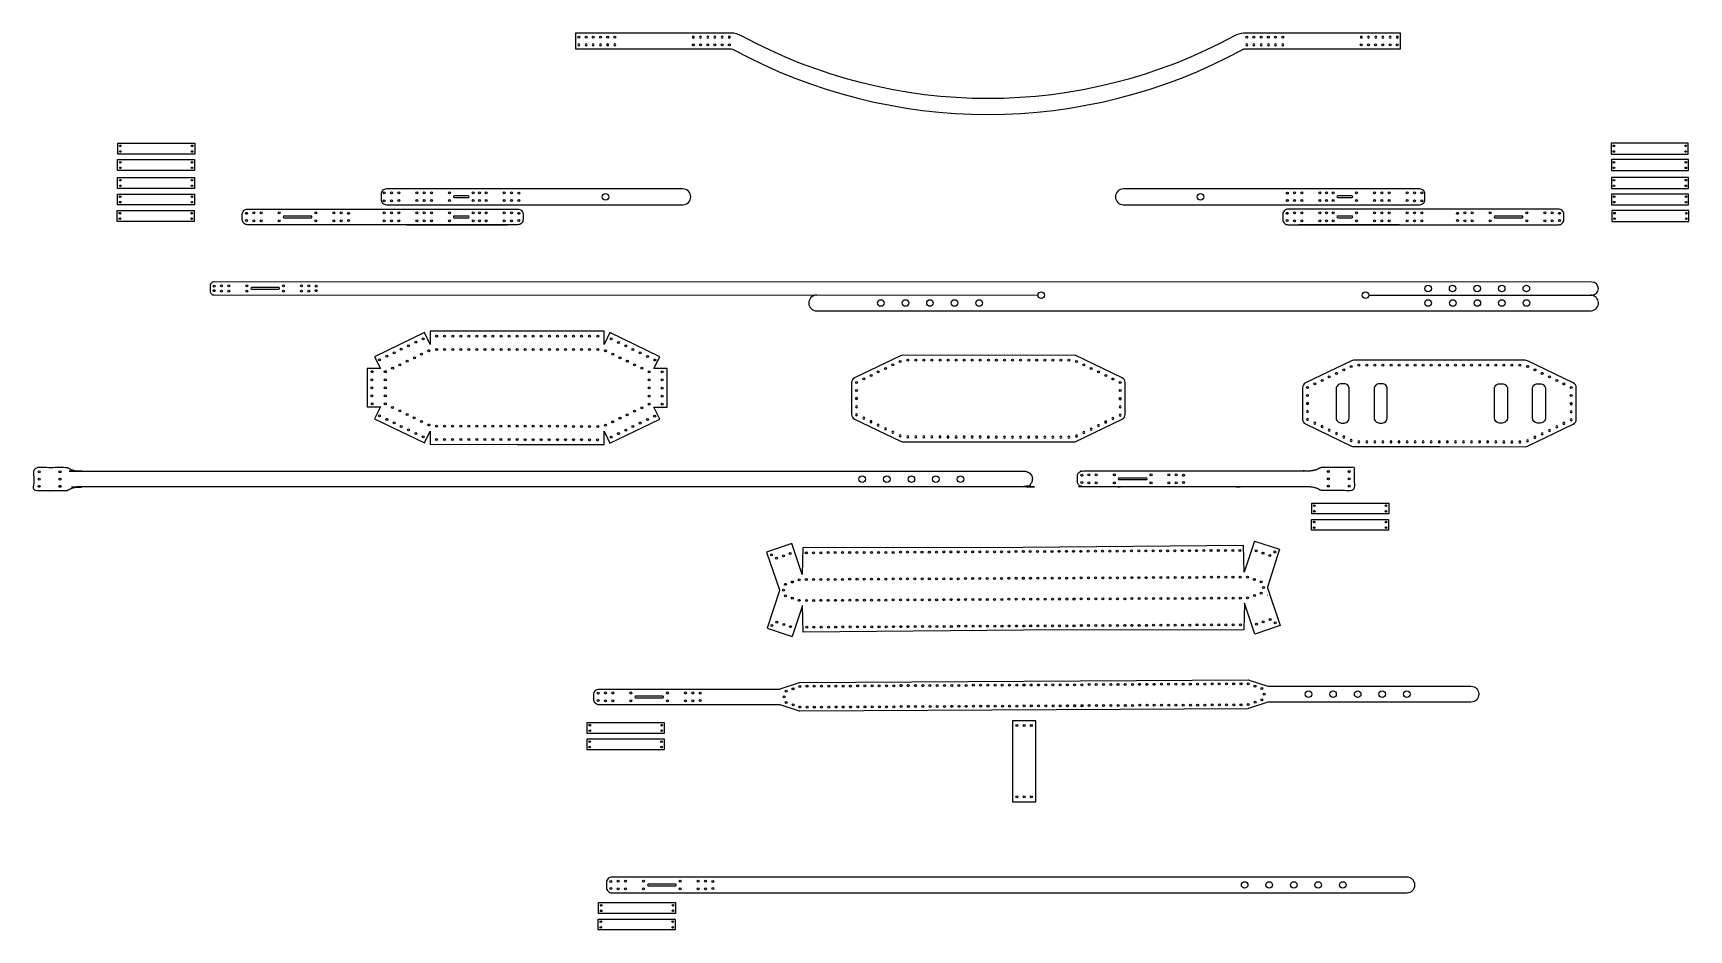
# Model space of a CAD drawing. Header units: millimetres. Extents: x 322 to 1586, y 862 to 1546.
import ezdxf

# ---------------------------------------------------------------- set-up
doc = ezdxf.new("R2010")
doc.units = ezdxf.units.MM

# ---------------------------------------------------------------- blocks, each defined once
blk = doc.blocks.new('*U4')
blk.add_circle((0, 0), 2.5)
blk = doc.blocks.new('*U5')
at = {"color": 0, "linetype": 'ByBlock', "lineweight": -2, "transparency": 16777216, "rotation": 180}
for p in [(1435.2, 897.9), (1453.9, 897.9), (1472.7, 897.9), (1491.4, 897.9), (1510.2, 897.9)]:
    blk.add_blockref('*U4', p, dxfattribs=at)
blk = doc.blocks.new('*U8')
blk.add_circle((0, 0), 2.5)
blk = doc.blocks.new('*U9')
at = {"color": 0, "linetype": 'ByBlock', "lineweight": -2, "transparency": 16777216, "rotation": 180}
for p in [(1435.2, 897.9), (1453.9, 897.9), (1472.7, 897.9), (1491.4, 897.9), (1510.2, 897.9)]:
    blk.add_blockref('*U8', p, dxfattribs=at)
blk = doc.blocks.new('*U12')
blk.add_circle((0, 0), 0.75)
blk = doc.blocks.new('*U13')
at = {"color": 0, "linetype": 'ByBlock', "lineweight": -2, "transparency": 16777216}
for p, rotation in [((1117.3, 1048.7), 0.3177107243943628), ((1122.9, 1048.7), 0.3177107243943628), ((1128.4, 1048.8), 0.3177107243943628), ((1133.9, 1048.8), 0.3177107243943628), ((1139.4, 1048.8), 0.3177107243943628), ((1145, 1048.8), 0.3177107243943628), ((1150.5, 1048.9), 0.3177107243943628), ((1156, 1048.9), 0.3177107243943628), ((1161.5, 1048.9), 0.3177107243943628), ((1167, 1049), 0.3177107243943628), ((1172.6, 1049), 0.3177107243943628), ((1178.1, 1049), 0.3177107243943628), ((1183.6, 1049.1), 0.3177107243943628), ((1189.1, 1049.1), 0.3177107243943628), ((1194.7, 1049.1), 0.3177107243943628), ((1200.2, 1049.1), 0.3177107243943628), ((1205.7, 1049.2), 0.3177107243943628), ((1211.2, 1049.2), 0.3177107243943628), ((1216.7, 1049.2), 0.3177107243943628), ((1222.3, 1049.3), 0.3177107243943628), ((1227.8, 1049.3), 0.3177107243943628), ((1233.3, 1049.3), 0.3177107243943628), ((1238.8, 1049.4), 0.3177107243943628), ((1244.4, 1049.4), 0.3177107243943628), ((1249.9, 1049.3), 341.8873981018585), ((895.5, 1039.5), 90.31771072439383), ((897.1, 1043.8), 18.74802334693357), ((902.3, 1045.6), 18.74802334693357), ((907.5, 1047.4), 18.74802334693357), ((913, 1047.6), 0.3177107243943628), ((918.5, 1047.6), 0.3177107243943628), ((924.1, 1047.6), 0.3177107243943628), ((929.6, 1047.6), 0.3177107243943628), ((935.1, 1047.7), 0.3177107243943628), ((940.6, 1047.7), 0.3177107243943628), ((946.1, 1047.7), 0.3177107243943628), ((951.7, 1047.8), 0.3177107243943628), ((957.2, 1047.8), 0.3177107243943628), ((962.7, 1047.8), 0.3177107243943628), ((968.2, 1047.9), 0.3177107243943628), ((973.8, 1047.9), 0.3177107243943628), ((979.3, 1047.9), 0.3177107243943628), ((984.8, 1048), 0.3177107243943628), ((990.3, 1048), 0.3177107243943628), ((995.8, 1048), 0.3177107243943628), ((1001.4, 1048), 0.3177107243943628), ((1006.9, 1048.1), 0.3177107243943628), ((1012.4, 1048.1), 0.3177107243943628), ((1017.9, 1048.1), 0.3177107243943628), ((1023.5, 1048.2), 0.3177107243943628), ((1029, 1048.2), 0.3177107243943628), ((1034.5, 1048.2), 0.3177107243943628), ((1040, 1048.3), 0.3177107243943628), ((1045.5, 1048.3), 0.3177107243943628), ((1051.1, 1048.3), 0.3177107243943628), ((1056.6, 1048.4), 0.3177107243943628), ((1062.1, 1048.4), 0.3177107243943628), ((1067.6, 1048.4), 0.3177107243943628), ((1073.2, 1048.4), 0.3177107243943628), ((1078.7, 1048.5), 0.3177107243943628), ((1084.2, 1048.5), 0.3177107243943628), ((1089.7, 1048.5), 0.3177107243943628), ((1095.3, 1048.6), 0.3177107243943628), ((1100.8, 1048.6), 0.3177107243943628), ((1106.3, 1048.6), 0.3177107243943628), ((1111.8, 1048.7), 0.3177107243943628), ((1255.1, 1047.6), 341.8873981018585), ((1260.4, 1045.9), 341.8873981018585), ((1262, 1041.5), 270.3177107244004)]:
    blk.add_blockref('*U12', p, dxfattribs=dict(at, rotation=rotation))
blk = doc.blocks.new('*U40')
blk.add_circle((0, 0), 2.5)
blk = doc.blocks.new('*U41')
at = {"color": 0, "linetype": 'ByBlock', "lineweight": -2, "transparency": 16777216, "rotation": 180}
for p in [(1435.2, 897.9), (1453.9, 897.9), (1472.7, 897.9), (1491.4, 897.9), (1510.2, 897.9)]:
    blk.add_blockref('*U40', p, dxfattribs=at)
blk = doc.blocks.new('*U46')
blk.add_circle((0, 0), 2.5)
blk = doc.blocks.new('*U47')
at = {"color": 0, "linetype": 'ByBlock', "lineweight": -2, "transparency": 16777216, "rotation": 180}
for p in [(1435.2, 897.9), (1453.9, 897.9), (1472.7, 897.9), (1491.4, 897.9), (1510.2, 897.9)]:
    blk.add_blockref('*U46', p, dxfattribs=at)
blk = doc.blocks.new('*U54')
blk.add_circle((0, 0), 2.5)
blk = doc.blocks.new('*U55')
at = {"color": 0, "linetype": 'ByBlock', "lineweight": -2, "transparency": 16777216, "rotation": 180}
for p in [(1435.2, 897.9), (1453.9, 897.9), (1472.7, 897.9), (1491.4, 897.9), (1510.2, 897.9)]:
    blk.add_blockref('*U54', p, dxfattribs=at)
blk = doc.blocks.new('*U60')
blk.add_circle((0, 0), 2.5)
blk = doc.blocks.new('*U62')
at = {"color": 0, "linetype": 'ByBlock', "lineweight": -2, "transparency": 16777216, "rotation": 180}
for p in [(1435.2, 897.9), (1453.9, 897.9), (1472.7, 897.9), (1491.4, 897.9), (1510.2, 897.9)]:
    blk.add_blockref('*U60', p, dxfattribs=at)
blk = doc.blocks.new('*U87')
blk.add_circle((0, 0), 0.75)
blk = doc.blocks.new('*U88')
at = {"color": 0, "linetype": 'ByBlock', "lineweight": -2, "transparency": 16777216}
for p in [(738.8, 1542.9), (744.3, 1542.9), (749.8, 1542.9), (755.3, 1542.9), (760.8, 1542.9), (766.3, 1542.9)]:
    blk.add_blockref('*U87', p, dxfattribs=at)
blk = doc.blocks.new('*U89')
blk.add_circle((0, 0), 0.75)
blk = doc.blocks.new('*U91')
at = {"color": 0, "linetype": 'ByBlock', "lineweight": -2, "transparency": 16777216}
for p in [(738.8, 1542.9), (744.3, 1542.9), (749.8, 1542.9), (755.3, 1542.9), (760.8, 1542.9), (766.3, 1542.9)]:
    blk.add_blockref('*U89', p, dxfattribs=at)
blk = doc.blocks.new('*U95')
blk.add_circle((0, 0), 0.75)
blk = doc.blocks.new('*U96')
at = {"color": 0, "linetype": 'ByBlock', "lineweight": -2, "transparency": 16777216}
for p in [(738.8, 1542.9), (744.3, 1542.9), (749.8, 1542.9), (755.3, 1542.9), (760.8, 1542.9), (766.3, 1542.9)]:
    blk.add_blockref('*U95', p, dxfattribs=at)
blk = doc.blocks.new('*U92')
blk.add_circle((0, 0), 0.75)
blk = doc.blocks.new('*U94')
at = {"color": 0, "linetype": 'ByBlock', "lineweight": -2, "transparency": 16777216}
for p in [(738.8, 1542.9), (744.3, 1542.9), (749.8, 1542.9), (755.3, 1542.9), (760.8, 1542.9), (766.3, 1542.9)]:
    blk.add_blockref('*U92', p, dxfattribs=at)
blk = doc.blocks.new('*U108')
blk.add_circle((0, 0), 0.75)
blk = doc.blocks.new('*U109')
at = {"color": 0, "linetype": 'ByBlock', "lineweight": -2, "transparency": 16777216}
for p in [(738.8, 1542.9), (744.3, 1542.9), (749.8, 1542.9), (755.3, 1542.9), (760.8, 1542.9), (766.3, 1542.9)]:
    blk.add_blockref('*U108', p, dxfattribs=at)
blk = doc.blocks.new('*U101')
blk.add_circle((0, 0), 0.75)
blk = doc.blocks.new('*U103')
at = {"color": 0, "linetype": 'ByBlock', "lineweight": -2, "transparency": 16777216}
for p in [(738.8, 1542.9), (744.3, 1542.9), (749.8, 1542.9), (755.3, 1542.9), (760.8, 1542.9), (766.3, 1542.9)]:
    blk.add_blockref('*U101', p, dxfattribs=at)
blk = doc.blocks.new('*U106')
blk.add_circle((0, 0), 0.75)
blk = doc.blocks.new('*U107')
at = {"color": 0, "linetype": 'ByBlock', "lineweight": -2, "transparency": 16777216}
for p in [(738.8, 1542.9), (744.3, 1542.9), (749.8, 1542.9), (755.3, 1542.9), (760.8, 1542.9), (766.3, 1542.9)]:
    blk.add_blockref('*U106', p, dxfattribs=at)
blk = doc.blocks.new('*U104')
blk.add_circle((0, 0), 0.75)
blk = doc.blocks.new('*U105')
at = {"color": 0, "linetype": 'ByBlock', "lineweight": -2, "transparency": 16777216}
for p in [(738.8, 1542.9), (744.3, 1542.9), (749.8, 1542.9), (755.3, 1542.9), (760.8, 1542.9), (766.3, 1542.9)]:
    blk.add_blockref('*U104', p, dxfattribs=at)
blk = doc.blocks.new('*U472')
blk.add_circle((0, 0), 0.75)
blk = doc.blocks.new('*U473')
at = {"color": 0, "linetype": 'ByBlock', "lineweight": -2, "transparency": 16777216}
for p, rotation in [((325.2, 1037.4), 25.75404881247289), ((330.7, 1040), 25.75404881247289), ((336.3, 1042.7), 25.75404881247289), ((342.2, 1043.6), 359.9855708133372), ((348.3, 1043.6), 359.9855708133372), ((354.5, 1043.6), 359.9855708133372), ((360.6, 1043.6), 359.9855708133372), ((366.8, 1043.6), 359.9855708133372), ((372.9, 1043.6), 359.9855708133372), ((379.1, 1043.6), 359.9855708133372), ((385.2, 1043.6), 359.9855708133372), ((391.4, 1043.6), 359.9855708133372), ((397.5, 1043.6), 359.9855708133372), ((403.7, 1043.6), 0.0144331043854875), ((409.8, 1043.6), 0.0144331043854875), ((416, 1043.6), 0.0144331043854875), ((422.1, 1043.6), 0.0144331043854875), ((428.3, 1043.6), 0.0144331043854875), ((434.5, 1043.6), 0.0144331043854875), ((440.6, 1043.6), 0.0144331043854875), ((446.8, 1043.6), 0.0144331043854875), ((452.9, 1043.6), 0.0144331043854875), ((459.1, 1043.6), 0.0144331043854875), ((465.2, 1043.6), 0.0144331043854875), ((471.1, 1042.7), 334.2459511875032), ((476.7, 1040), 334.2459511875032), ((482.2, 1037.4), 334.2459511875032), ((303, 1026.7), 25.75404881247289), ((308.6, 1029.4), 25.75404881247289), ((314.1, 1032), 25.75404881247289), ((319.6, 1034.7), 25.75404881247289), ((487.8, 1034.7), 334.2459511875032), ((493.3, 1032), 334.2459511875032), ((498.8, 1029.3), 334.2459511875032), ((504.4, 1026.7), 334.2459511875032), ((303, 1020.6), 89.98594890239649), ((303, 1014.4), 89.98594890239649), ((504.4, 1020.5), 270.0140510975791), ((504.4, 1014.4), 270.0140510975791)]:
    blk.add_blockref('*U472', p, dxfattribs=dict(at, rotation=rotation))
blk = doc.blocks.new('*U474')
blk.add_circle((0, 0), 0.75)
blk = doc.blocks.new('*U476')
at = {"color": 0, "linetype": 'ByBlock', "lineweight": -2, "transparency": 16777216}
for p, rotation in [((325.2, 1037.4), 25.75404881247289), ((330.7, 1040), 25.75404881247289), ((336.3, 1042.7), 25.75404881247289), ((342.2, 1043.6), 359.9855708133372), ((348.3, 1043.6), 359.9855708133372), ((354.5, 1043.6), 359.9855708133372), ((360.6, 1043.6), 359.9855708133372), ((366.8, 1043.6), 359.9855708133372), ((372.9, 1043.6), 359.9855708133372), ((379.1, 1043.6), 359.9855708133372), ((385.2, 1043.6), 359.9855708133372), ((391.4, 1043.6), 359.9855708133372), ((397.5, 1043.6), 359.9855708133372), ((403.7, 1043.6), 0.0144331043854875), ((409.8, 1043.6), 0.0144331043854875), ((416, 1043.6), 0.0144331043854875), ((422.1, 1043.6), 0.0144331043854875), ((428.3, 1043.6), 0.0144331043854875), ((434.5, 1043.6), 0.0144331043854875), ((440.6, 1043.6), 0.0144331043854875), ((446.8, 1043.6), 0.0144331043854875), ((452.9, 1043.6), 0.0144331043854875), ((459.1, 1043.6), 0.0144331043854875), ((465.2, 1043.6), 0.0144331043854875), ((471.1, 1042.7), 334.2459511875032), ((476.7, 1040), 334.2459511875032), ((482.2, 1037.4), 334.2459511875032), ((303, 1026.7), 25.75404881247289), ((308.6, 1029.4), 25.75404881247289), ((314.1, 1032), 25.75404881247289), ((319.6, 1034.7), 25.75404881247289), ((487.8, 1034.7), 334.2459511875032), ((493.3, 1032), 334.2459511875032), ((498.8, 1029.3), 334.2459511875032), ((504.4, 1026.7), 334.2459511875032), ((303, 1020.6), 89.98594890239649), ((303, 1014.4), 89.98594890239649), ((504.4, 1020.5), 270.0140510975791), ((504.4, 1014.4), 270.0140510975791)]:
    blk.add_blockref('*U474', p, dxfattribs=dict(at, rotation=rotation))
blk = doc.blocks.new('*U494')
blk.add_circle((0, 0), 0.75)
blk = doc.blocks.new('*U496')
at = {"color": 0, "linetype": 'ByBlock', "lineweight": -2, "transparency": 16777216}
for p, rotation in [((325.2, 1037.4), 25.75404881247289), ((330.7, 1040), 25.75404881247289), ((336.3, 1042.7), 25.75404881247289), ((342.2, 1043.6), 359.9855708133372), ((348.3, 1043.6), 359.9855708133372), ((354.5, 1043.6), 359.9855708133372), ((360.6, 1043.6), 359.9855708133372), ((366.8, 1043.6), 359.9855708133372), ((372.9, 1043.6), 359.9855708133372), ((379.1, 1043.6), 359.9855708133372), ((385.2, 1043.6), 359.9855708133372), ((391.4, 1043.6), 359.9855708133372), ((397.5, 1043.6), 359.9855708133372), ((403.7, 1043.6), 0.0144331043854875), ((409.8, 1043.6), 0.0144331043854875), ((416, 1043.6), 0.0144331043854875), ((422.1, 1043.6), 0.0144331043854875), ((428.3, 1043.6), 0.0144331043854875), ((434.5, 1043.6), 0.0144331043854875), ((440.6, 1043.6), 0.0144331043854875), ((446.8, 1043.6), 0.0144331043854875), ((452.9, 1043.6), 0.0144331043854875), ((459.1, 1043.6), 0.0144331043854875), ((465.2, 1043.6), 0.0144331043854875), ((471.1, 1042.7), 334.2459511875032), ((476.7, 1040), 334.2459511875032), ((482.2, 1037.4), 334.2459511875032), ((303, 1026.7), 25.75404881247289), ((308.6, 1029.4), 25.75404881247289), ((314.1, 1032), 25.75404881247289), ((319.6, 1034.7), 25.75404881247289), ((487.8, 1034.7), 334.2459511875032), ((493.3, 1032), 334.2459511875032), ((498.8, 1029.3), 334.2459511875032), ((504.4, 1026.7), 334.2459511875032), ((303, 1020.6), 89.98594890239649), ((303, 1014.4), 89.98594890239649), ((504.4, 1020.5), 270.0140510975791), ((504.4, 1014.4), 270.0140510975791)]:
    blk.add_blockref('*U494', p, dxfattribs=dict(at, rotation=rotation))
blk = doc.blocks.new('*U497')
blk.add_circle((0, 0), 0.75)
blk = doc.blocks.new('*U498')
at = {"color": 0, "linetype": 'ByBlock', "lineweight": -2, "transparency": 16777216}
for p, rotation in [((325.2, 1037.4), 25.75404881247289), ((330.7, 1040), 25.75404881247289), ((336.3, 1042.7), 25.75404881247289), ((342.2, 1043.6), 359.9855708133372), ((348.3, 1043.6), 359.9855708133372), ((354.5, 1043.6), 359.9855708133372), ((360.6, 1043.6), 359.9855708133372), ((366.8, 1043.6), 359.9855708133372), ((372.9, 1043.6), 359.9855708133372), ((379.1, 1043.6), 359.9855708133372), ((385.2, 1043.6), 359.9855708133372), ((391.4, 1043.6), 359.9855708133372), ((397.5, 1043.6), 359.9855708133372), ((403.7, 1043.6), 0.0144331043854875), ((409.8, 1043.6), 0.0144331043854875), ((416, 1043.6), 0.0144331043854875), ((422.1, 1043.6), 0.0144331043854875), ((428.3, 1043.6), 0.0144331043854875), ((434.5, 1043.6), 0.0144331043854875), ((440.6, 1043.6), 0.0144331043854875), ((446.8, 1043.6), 0.0144331043854875), ((452.9, 1043.6), 0.0144331043854875), ((459.1, 1043.6), 0.0144331043854875), ((465.2, 1043.6), 0.0144331043854875), ((471.1, 1042.7), 334.2459511875032), ((476.7, 1040), 334.2459511875032), ((482.2, 1037.4), 334.2459511875032), ((303, 1026.7), 25.75404881247289), ((308.6, 1029.4), 25.75404881247289), ((314.1, 1032), 25.75404881247289), ((319.6, 1034.7), 25.75404881247289), ((487.8, 1034.7), 334.2459511875032), ((493.3, 1032), 334.2459511875032), ((498.8, 1029.3), 334.2459511875032), ((504.4, 1026.7), 334.2459511875032), ((303, 1020.6), 89.98594890239649), ((303, 1014.4), 89.98594890239649), ((504.4, 1020.5), 270.0140510975791), ((504.4, 1014.4), 270.0140510975791)]:
    blk.add_blockref('*U497', p, dxfattribs=dict(at, rotation=rotation))

msp = doc.modelspace()

# ---------------------------------------------------------------- linework, layer by layer
for p, q in [((643, 1421.1), (643, 1421.1)), ((1329.7, 1421.1), (1329.7, 1421.1)), ((513, 1405.7), (513, 1405.7)), ((535, 1405.7), (535, 1405.7)), ((643, 1405.7), (643, 1405.7)), ((1329.7, 1405.7), (1329.7, 1405.7)), ((1437.7, 1405.7), (1437.7, 1405.7)), ((1459.7, 1405.7), (1459.7, 1405.7)), ((1341.9, 1346), (1511.4, 1346)), ((1152.2, 1266.9), (1152.2, 1267)), ((950.8, 1254.9), (950.8, 1254.9)), ((1496.6, 1263.2), (1496.6, 1263.3)), ((1295.2, 1251.1), (1295.2, 1251.1)), ((1085.1, 1205.6), (1085.1, 1205.6)), ((1150.7, 1205.8), (1150.7, 1205.8)), ((1172.7, 1205.8), (1172.7, 1205.8)), ((1426.1, 1042.2), (1426.1, 1042.2)), ((1202, 901.8), (1202, 901.9)), ((791.2, 895.9), (791.2, 895.9)), ((813.2, 895.9), (813.2, 895.9)), ((1377.2, 895.9), (1377.2, 895.9))]:
    msp.add_line(p, q)
for points in [[(855.1, 1533.9, -0.137567), (857.2, 1533.3, 0.254666), (1245.3, 1533.3, -0.065802), (1246.3, 1533.8, -0.072719), (1247.4, 1533.9), (1366.3, 1533.9), (1366.3, 1545.9), (1247.4, 1545.9, 0.019197), (1246.3, 1545.9, 0.113557), (1239.4, 1543.8, -0.254408), (863.1, 1543.8, 0.131414), (855.1, 1545.9), (736.3, 1545.9), (736.3, 1533.9), (855.1, 1533.9)], [(818.2, 1427), (607.2, 1427), (591.8, 1427, 0.414214), (587.8, 1423), (587.8, 1419, 0.415435), (591.8, 1415), (818.2, 1415, 1), (818.2, 1427)], [(654.4, 1421.7), (643.6, 1421.7, 1), (643.6, 1420.5)], [(643.6, 1420.5), (654.4, 1420.5, 1), (654.4, 1421.7)], [(1154.5, 1427, 1), (1154.5, 1415), (1380.9, 1415, 0.415435), (1384.9, 1419), (1384.9, 1423, 0.414214), (1380.9, 1427), (1365.5, 1427), (1154.5, 1427)], [(1318.3, 1421.7, 1), (1318.3, 1420.5), (1329.1, 1420.5)], [(1329.1, 1420.5, 1), (1329.1, 1421.7), (1318.3, 1421.7)], [(607.2, 1399.7), (485.8, 1399.7, -0.414214), (481.8, 1403.7), (481.8, 1407.7, -0.414214), (485.8, 1411.7), (607.2, 1411.7), (692.2, 1411.7, -0.414214), (696.2, 1407.7), (696.2, 1403.7, -0.414214), (692.2, 1399.7), (607.2, 1399.7), (684.2, 1399.7)], [(534.4, 1406.3), (513.6, 1406.3, 1), (513.6, 1405.1)], [(513.6, 1405.1), (534.4, 1405.1, 1), (534.4, 1406.3)], [(654.4, 1406.3), (643.6, 1406.3, 1), (643.6, 1405.1)], [(643.6, 1405.1), (654.4, 1405.1, 1), (654.4, 1406.3)], [(1365.4, 1399.7), (1486.9, 1399.7, 0.414214), (1490.9, 1403.7), (1490.9, 1407.7, 0.414214), (1486.9, 1411.7), (1365.4, 1411.7), (1280.4, 1411.7, 0.414214), (1276.4, 1407.7), (1276.4, 1403.7, 0.414214), (1280.4, 1399.7), (1365.4, 1399.7), (1288.4, 1399.7)], [(1318.3, 1406.3, 1), (1318.3, 1405.1), (1329.1, 1405.1)], [(1329.1, 1405.1, 1), (1329.1, 1406.3), (1318.3, 1406.3)], [(1438.3, 1406.3, 1), (1438.3, 1405.1), (1459.1, 1405.1)], [(1459.1, 1405.1, 1), (1459.1, 1406.3), (1438.3, 1406.3)], [(920.2, 1346, 0.989808), (920.4, 1334), (1512, 1334, 0.944746), (1511.4, 1346), (1512.3, 1346, 1), (1512.3, 1356), (460.3, 1356.1, 0.414214), (457.3, 1353.1), (457.3, 1349.1, 0.415743), (460.3, 1346.1), (1089.4, 1346)], [(509.7, 1351.7), (488.9, 1351.7, 1), (488.9, 1350.5)], [(488.9, 1350.5), (509.7, 1350.5, 1), (509.7, 1351.7)], [(920.4, 1346, 0.001682), (920.3, 1346, 0.001682)], [(1156, 1267.1), (1156, 1279.2, 0.287841), (1153.7, 1282.8), (1117.9, 1300.1), (1051.5, 1300), (986, 1300.1, 0.112912), (984.3, 1299.7), (949.3, 1282.8, 0.287841), (947, 1279.2), (947, 1255, 0.287841), (949.3, 1251.4), (984.3, 1234.5, 0.112912), (986, 1234.1), (1051.5, 1234.1), (1117.9, 1234.1), (1153.7, 1251.3, 0.287841), (1156, 1254.9), (1156, 1267)], [(1500.4, 1263.3), (1500.4, 1275.4, 0.287841), (1498.1, 1279), (1463.1, 1295.9, 0.112912), (1461.4, 1296.3), (1395.9, 1296.3), (1330.4, 1296.3, 0.112912), (1328.7, 1295.9), (1293.7, 1279, 0.287841), (1291.4, 1275.4), (1291.4, 1251.3, 0.287841), (1293.7, 1247.7), (1328.7, 1230.8, 0.112912), (1330.4, 1230.4), (1395.9, 1230.4), (1461.4, 1230.3, 0.112912), (1463.1, 1230.7), (1498.1, 1247.6, 0.287841), (1500.4, 1251.2), (1500.4, 1263.3)], [(1172.1, 1206.4), (1151.3, 1206.4, 1), (1151.3, 1205.2)], [(1151.3, 1205.2), (1172.1, 1205.2, 1), (1172.1, 1206.4)], [(1420, 1035.5), (1265.1, 1035.5, 0.081987), (1264.9, 1035.5), (1250.1, 1030.5, -0.080591), (1249.9, 1030.4), (907.6, 1028.5, -0.080591), (907.4, 1028.6), (892.6, 1033.4, 0.079196), (892.4, 1033.4), (754.2, 1033.4, -0.414214), (750.2, 1037.4), (750.2, 1041.4, -0.414214), (754.2, 1045.4), (892.3, 1045.4, 0.081987), (892.5, 1045.5), (907.3, 1050.5, -0.080591), (907.5, 1050.5), (1249.8, 1052.4, -0.080591), (1250, 1052.4), (1264.9, 1047.5, 0.079196), (1265, 1047.5), (1420, 1047.5, -1), (1420, 1035.5)], [(1371.2, 901.9), (763.9, 901.9, 0.414214), (759.9, 897.9), (759.9, 893.9, 0.414214), (763.9, 889.9), (1371.2, 889.9, 1), (1371.2, 901.9)], [(812.6, 896.5), (791.8, 896.5, 1), (791.8, 895.3)], [(791.8, 895.3), (812.6, 895.3, 1), (812.6, 896.5)]]:
    msp.add_lwpolyline(points, format="xyb")
for points in [[(445.5, 1453.6), (386.7, 1453.6), (386.7, 1461.9), (445.5, 1461.9)], [(1527.1, 1453.6), (1585.9, 1453.6), (1585.9, 1461.9), (1527.1, 1461.9)], [(445.4, 1441.1), (386.6, 1441.1), (386.6, 1449.4), (445.4, 1449.4)], [(1527.3, 1441.1), (1586.1, 1441.1), (1586.1, 1449.4), (1527.3, 1449.4)], [(445.4, 1427.4), (386.6, 1427.4), (386.6, 1435.7), (445.4, 1435.7)], [(1527.3, 1427.4), (1586.1, 1427.4), (1586.1, 1435.7), (1527.3, 1435.7)], [(445.3, 1414.9), (386.5, 1414.9), (386.5, 1423.1), (445.3, 1423.1)], [(1527.4, 1414.9), (1586.2, 1414.9), (1586.2, 1423.1), (1527.4, 1423.1)], [(445.1, 1402.3), (386.3, 1402.3), (386.3, 1410.5), (445.1, 1410.5)], [(1527.6, 1402.3), (1586.4, 1402.3), (1586.4, 1410.5), (1527.6, 1410.5)], [(1357.2, 1179.1), (1298.4, 1179.1), (1298.4, 1187.3), (1357.2, 1187.3)], [(1357.1, 1166.6), (1298.3, 1166.6), (1298.3, 1174.8), (1357.1, 1174.8)], [(804, 1011.6), (745.2, 1011.6), (745.2, 1019.8), (804, 1019.8)], [(1069.8, 1021.2), (1069.8, 959.3), (1087.8, 959.3), (1087.8, 1021.2)], [(803.9, 999.1), (745.1, 999.1), (745.1, 1007.3), (803.9, 1007.3)], [(812.6, 874.2), (753.8, 874.2), (753.8, 882.4), (812.6, 882.4)], [(812.4, 861.6), (753.6, 861.6), (753.6, 869.9), (812.4, 869.9)]]:
    msp.add_lwpolyline(points, close=True)
for points in [[(800.5, 1251.4), (796.1, 1260.6), (806.3, 1260.5), (806.3, 1275.3), (806.3, 1289.9), (796.1, 1289.9), (800.6, 1299), (762.5, 1317.4), (758.1, 1308.3), (758.1, 1318.4), (691.7, 1318.4), (625.3, 1318.4), (625.3, 1308.3), (620.9, 1317.4), (582.8, 1299), (587.2, 1289.9), (577.1, 1289.9), (577.1, 1260.7), (587.2, 1260.7), (582.7, 1251.6), (620.8, 1233.2), (625.3, 1242.3), (625.2, 1232.2), (691.7, 1232.1), (758, 1232.1), (758, 1242.3), (762.4, 1233.1), (800.5, 1251.4)], [(901.4, 1156.4), (882.2, 1149.9), (891.9, 1121.2), (891.9, 1120.6), (882.5, 1091.8), (901.8, 1085.5)], [(1254.7, 1158.3), (1246.9, 1134.7), (1246.3, 1155), (1078, 1153.5), (909.8, 1153.2), (909.4, 1132.8), (901.4, 1156.4)], [(1254.7, 1158.3), (1273.9, 1152.1), (1264.6, 1123.2), (1264.6, 1122.6), (1274.3, 1093.9), (1255.1, 1087.4)], [(1255.1, 1087.4), (1247, 1111), (1246.6, 1090.6), (1078.4, 1090.3), (910.2, 1088.8), (909.6, 1109.1), (901.8, 1085.5)]]:
    msp.add_lwpolyline(points)
for points in [[(1321.1, 1248.4), (1323.1, 1248.4, 0.41421), (1327.1, 1252.4), (1327.1, 1263.4), (1327.1, 1274.4, 0.414214), (1323.1, 1278.4), (1321.1, 1278.4, 0.414214), (1317.1, 1274.4), (1317.1, 1263.4), (1317.1, 1252.4, 0.414218)], [(1350.1, 1248.4), (1352.1, 1248.4, 0.41421), (1356.1, 1252.4), (1356.1, 1263.4), (1356.1, 1274.4, 0.414214), (1352.1, 1278.4), (1350.1, 1278.4, 0.414214), (1346.1, 1274.4), (1346.1, 1263.4), (1346.1, 1252.4, 0.414218)], [(1443.9, 1248.4), (1441.9, 1248.4, -0.41421), (1437.9, 1252.4), (1437.9, 1263.4), (1437.9, 1274.4, -0.414214), (1441.9, 1278.4), (1443.9, 1278.4, -0.414214), (1447.9, 1274.4), (1447.9, 1263.4), (1447.9, 1252.4, -0.414218)], [(1472.9, 1248.4), (1470.9, 1248.4, -0.41421), (1466.9, 1252.4), (1466.9, 1263.4), (1466.9, 1274.4, -0.414214), (1470.9, 1278.4), (1472.9, 1278.4, -0.414214), (1476.9, 1274.4), (1476.9, 1263.4), (1476.9, 1252.4, -0.414218)], [(782.1, 1038.8), (802.9, 1038.8, 1), (802.9, 1040), (782.1, 1040, 1)]]:
    msp.add_lwpolyline(points, format="xyb", close=True)
for centre, radius in [((388.7, 1459.9), 0.6), ((388.7, 1455.6), 0.6), ((443.5, 1459.9), 0.6), ((443.5, 1455.6), 0.6), ((1529.1, 1459.9), 0.6), ((1529.1, 1455.6), 0.6), ((1583.9, 1459.9), 0.6), ((1583.9, 1455.6), 0.6), ((388.6, 1447.4), 0.6), ((388.6, 1443.1), 0.6), ((443.4, 1447.4), 0.6), ((443.4, 1443.1), 0.6), ((1529.3, 1447.4), 0.6), ((1529.3, 1443.1), 0.6), ((1584.1, 1447.4), 0.6), ((1584.1, 1443.1), 0.6), ((388.6, 1433.7), 0.6), ((388.6, 1429.4), 0.6), ((443.4, 1433.7), 0.6), ((443.4, 1429.4), 0.6), ((1529.3, 1433.7), 0.6), ((1529.3, 1429.4), 0.6), ((1584.1, 1433.7), 0.6), ((1584.1, 1429.4), 0.6), ((388.5, 1421.1), 0.6), ((388.5, 1416.9), 0.6), ((443.3, 1421.1), 0.6), ((443.3, 1416.9), 0.6), ((590.1, 1424), 0.75), ((590.1, 1418), 0.75), ((595.7, 1424), 0.75), ((595.7, 1418), 0.75), ((601.3, 1424.1), 0.75), ((601.3, 1418.1), 0.75), ((615.1, 1424.1), 0.75), ((615.1, 1418.1), 0.75), ((620.6, 1424.1), 0.75), ((620.6, 1418.1), 0.75), ((626.2, 1424.1), 0.75), ((626.2, 1418.1), 0.75), ((640, 1424.1), 0.75), ((640, 1418.1), 0.75), ((658, 1424.1), 0.75), ((658, 1418.1), 0.75), ((663, 1424.1), 0.75), ((663, 1418.1), 0.75), ((668, 1424.1), 0.75), ((668, 1418.1), 0.75), ((681.7, 1424.1), 0.75), ((681.7, 1418.1), 0.75), ((687.3, 1424.1), 0.75), ((687.3, 1418.1), 0.75), ((692.9, 1423.8), 0.75), ((692.9, 1418.3), 0.75), ((759.2, 1421), 2.5), ((1213.5, 1421), 2.5), ((1279.8, 1423.8), 0.75), ((1279.8, 1418.3), 0.75), ((1285.3, 1424.1), 0.75), ((1285.3, 1418.1), 0.75), ((1290.9, 1424.1), 0.75), ((1290.9, 1418.1), 0.75), ((1304.7, 1424.1), 0.75), ((1304.7, 1418.1), 0.75), ((1309.7, 1424.1), 0.75), ((1309.7, 1418.1), 0.75), ((1314.7, 1424.1), 0.75), ((1314.7, 1418.1), 0.75), ((1332.7, 1424.1), 0.75), ((1332.7, 1418.1), 0.75), ((1346.4, 1424.1), 0.75), ((1346.4, 1418.1), 0.75), ((1352, 1424.1), 0.75), ((1352, 1418.1), 0.75), ((1357.6, 1424.1), 0.75), ((1357.6, 1418.1), 0.75), ((1371.4, 1424.1), 0.75), ((1371.4, 1418.1), 0.75), ((1377, 1424), 0.75), ((1377, 1418), 0.75), ((1382.6, 1424), 0.75), ((1382.6, 1418), 0.75), ((1529.4, 1421.1), 0.6), ((1529.4, 1416.9), 0.6), ((1584.2, 1421.1), 0.6), ((1584.2, 1416.9), 0.6), ((388.3, 1408.5), 0.6), ((388.3, 1404.3), 0.6), ((443.1, 1408.5), 0.6), ((443.1, 1404.3), 0.6), ((485.1, 1408.4), 0.75), ((485.1, 1402.9), 0.75), ((490.6, 1408.7), 0.75), ((496.2, 1408.7), 0.75), ((510, 1408.7), 0.75), ((538, 1408.7), 0.75), ((551.7, 1408.7), 0.75), ((557.3, 1408.7), 0.75), ((562.9, 1408.4), 0.75), ((562.9, 1402.9), 0.75), ((590.1, 1408.7), 0.75), ((595.7, 1408.7), 0.75), ((601.3, 1408.7), 0.75), ((601.3, 1402.7), 0.75), ((615.1, 1408.7), 0.75), ((615.1, 1402.7), 0.75), ((620.7, 1408.7), 0.75), ((620.7, 1402.7), 0.75), ((626.2, 1408.7), 0.75), ((626.2, 1402.7), 0.75), ((640, 1408.7), 0.75), ((640, 1402.7), 0.75), ((658, 1408.7), 0.75), ((658, 1402.7), 0.75), ((663, 1408.7), 0.75), ((663, 1402.7), 0.75), ((668, 1408.7), 0.75), ((668, 1402.7), 0.75), ((681.7, 1408.7), 0.75), ((681.7, 1402.7), 0.75), ((687.3, 1408.7), 0.75), ((687.3, 1402.7), 0.75), ((692.9, 1408.4), 0.75), ((692.9, 1403), 0.75), ((1279.7, 1408.4), 0.75), ((1279.7, 1403), 0.75), ((1285.3, 1408.7), 0.75), ((1285.3, 1402.7), 0.75), ((1290.9, 1408.7), 0.75), ((1290.9, 1402.7), 0.75), ((1304.7, 1408.7), 0.75), ((1304.7, 1402.7), 0.75), ((1309.7, 1408.7), 0.75), ((1309.7, 1402.7), 0.75), ((1314.7, 1408.7), 0.75), ((1314.7, 1402.7), 0.75), ((1332.7, 1408.7), 0.75), ((1332.7, 1402.7), 0.75), ((1346.4, 1408.7), 0.75), ((1346.4, 1402.7), 0.75), ((1352, 1408.7), 0.75), ((1352, 1402.7), 0.75), ((1357.6, 1408.7), 0.75), ((1357.6, 1402.7), 0.75), ((1371.4, 1408.7), 0.75), ((1371.4, 1402.7), 0.75), ((1377, 1408.7), 0.75), ((1382.5, 1408.7), 0.75), ((1409.8, 1408.4), 0.75), ((1409.8, 1402.9), 0.75), ((1415.3, 1408.7), 0.75), ((1420.9, 1408.7), 0.75), ((1434.7, 1408.7), 0.75), ((1462.7, 1408.7), 0.75), ((1476.4, 1408.7), 0.75), ((1482, 1408.7), 0.75), ((1487.6, 1408.4), 0.75), ((1487.6, 1402.9), 0.75), ((1529.6, 1408.5), 0.6), ((1529.6, 1404.3), 0.6), ((1584.4, 1408.5), 0.6), ((1584.4, 1404.3), 0.6), ((490.6, 1402.7), 0.75), ((496.2, 1402.7), 0.75), ((510, 1402.7), 0.75), ((538, 1402.7), 0.75), ((551.7, 1402.7), 0.75), ((557.3, 1402.7), 0.75), ((590.1, 1402.7), 0.75), ((595.7, 1402.7), 0.75), ((1377, 1402.7), 0.75), ((1382.5, 1402.7), 0.75), ((1415.3, 1402.7), 0.75), ((1420.9, 1402.7), 0.75), ((1434.7, 1402.7), 0.75), ((1462.7, 1402.7), 0.75), ((1476.4, 1402.7), 0.75), ((1482, 1402.7), 0.75), ((460.4, 1352.8), 0.75), ((466, 1353), 0.75), ((471.6, 1353), 0.75), ((485.3, 1353), 0.75), ((513.3, 1353), 0.75), ((527.1, 1353), 0.75), ((532.6, 1353), 0.75), ((538.2, 1352.8), 0.75), ((460.4, 1349.4), 0.75), ((466, 1349.1), 0.75), ((471.6, 1349.1), 0.75), ((485.3, 1349.1), 0.75), ((513.3, 1349.1), 0.75), ((527.1, 1349.1), 0.75), ((532.6, 1349.1), 0.75), ((538.2, 1349.4), 0.75), ((1091.9, 1346), 2.5), ((1339.4, 1346), 2.5), ((630.2, 1314.7), 0.75), ((636.3, 1314.7), 0.75), ((642.5, 1314.7), 0.75), ((648.6, 1314.7), 0.75), ((654.8, 1314.7), 0.75), ((660.9, 1314.7), 0.75), ((667.1, 1314.7), 0.75), ((673.2, 1314.7), 0.75), ((679.4, 1314.7), 0.75), ((685.5, 1314.7), 0.75), ((691.7, 1314.7), 0.75), ((697.8, 1314.7), 0.75), ((704, 1314.7), 0.75), ((710.1, 1314.7), 0.75), ((716.3, 1314.7), 0.75), ((722.4, 1314.7), 0.75), ((728.6, 1314.7), 0.75), ((734.7, 1314.7), 0.75), ((740.9, 1314.7), 0.75), ((747, 1314.7), 0.75), ((753.2, 1314.7), 0.75), ((597.7, 1302), 0.75), ((603.2, 1304.7), 0.75), ((608.8, 1307.4), 0.75), ((614.3, 1310.1), 0.75), ((619.8, 1312.7), 0.75), ((624.3, 1303.6), 0.75), ((630.2, 1304.5), 0.75), ((636.3, 1304.5), 0.75), ((642.5, 1304.5), 0.75), ((648.6, 1304.5), 0.75), ((654.8, 1304.5), 0.75), ((660.9, 1304.5), 0.75), ((667.1, 1304.5), 0.75), ((673.2, 1304.5), 0.75), ((679.4, 1304.5), 0.75), ((685.5, 1304.5), 0.75), ((691.7, 1304.5), 0.75), ((697.8, 1304.5), 0.75), ((704, 1304.5), 0.75), ((710.1, 1304.5), 0.75), ((716.3, 1304.5), 0.75), ((722.4, 1304.5), 0.75), ((728.6, 1304.5), 0.75), ((734.7, 1304.5), 0.75), ((740.9, 1304.5), 0.75), ((747, 1304.5), 0.75), ((753.2, 1304.5), 0.75), ((759.1, 1303.6), 0.75), ((763.5, 1312.6), 0.75), ((769.1, 1309.9), 0.75), ((774.6, 1307.3), 0.75), ((780.1, 1304.6), 0.75), ((785.7, 1301.9), 0.75), ((586.6, 1296.7), 0.75), ((592.1, 1299.4), 0.75), ((596.6, 1290.2), 0.75), ((602.1, 1292.9), 0.75), ((607.6, 1295.6), 0.75), ((613.2, 1298.2), 0.75), ((618.7, 1300.9), 0.75), ((764.7, 1300.9), 0.75), ((770.2, 1298.2), 0.75), ((775.8, 1295.6), 0.75), ((781.3, 1292.9), 0.75), ((786.8, 1290.2), 0.75), ((791.2, 1299.2), 0.75), ((796.8, 1296.5), 0.75), ((580.9, 1287.6), 0.75), ((580.8, 1281.4), 0.75), ((591, 1281.4), 0.75), ((591, 1287.6), 0.75), ((792.4, 1287.5), 0.75), ((792.4, 1281.4), 0.75), ((802.5, 1287.4), 0.75), ((802.5, 1281.3), 0.75), ((580.8, 1275.3), 0.75), ((580.8, 1269.1), 0.75), ((591, 1275.3), 0.75), ((591, 1269.1), 0.75), ((792.4, 1268.8), 0.75), ((792.4, 1275.3), 0.75), ((802.5, 1275.1), 0.75), ((802.5, 1268.9), 0.75), ((580.9, 1263), 0.75), ((586.6, 1253.9), 0.75), ((591, 1263), 0.75), ((592.1, 1251.2), 0.75), ((596.5, 1260.3), 0.75), ((602.1, 1257.6), 0.75), ((607.6, 1255), 0.75), ((613.1, 1252.3), 0.75), ((770.2, 1252.1), 0.75), ((775.7, 1254.7), 0.75), ((781.3, 1257.4), 0.75), ((786.8, 1260), 0.75), ((791.2, 1251), 0.75), ((792.4, 1262.7), 0.75), ((796.7, 1253.7), 0.75), ((802.5, 1262.8), 0.75), ((597.7, 1248.5), 0.75), ((603.2, 1245.8), 0.75), ((608.7, 1243.1), 0.75), ((614.3, 1240.5), 0.75), ((618.7, 1249.6), 0.75), ((624.2, 1246.9), 0.75), ((630.1, 1246), 0.75), ((636.3, 1246), 0.75), ((642.4, 1246), 0.75), ((648.6, 1246), 0.75), ((654.7, 1246), 0.75), ((660.9, 1246), 0.75), ((667, 1245.9), 0.75), ((673.2, 1245.9), 0.75), ((679.3, 1245.9), 0.75), ((685.5, 1245.9), 0.75), ((691.7, 1245.9), 0.75), ((697.8, 1245.9), 0.75), ((704, 1245.9), 0.75), ((710.1, 1245.9), 0.75), ((716.3, 1245.9), 0.75), ((722.4, 1245.9), 0.75), ((728.6, 1245.9), 0.75), ((734.7, 1245.8), 0.75), ((740.9, 1245.8), 0.75), ((747, 1245.8), 0.75), ((753.2, 1245.8), 0.75), ((759.1, 1246.7), 0.75), ((764.6, 1249.4), 0.75), ((769, 1240.3), 0.75), ((774.6, 1243), 0.75), ((780.1, 1245.7), 0.75), ((785.6, 1248.4), 0.75), ((619.8, 1237.8), 0.75), ((630.1, 1235.9), 0.75), ((636.3, 1235.9), 0.75), ((642.4, 1235.8), 0.75), ((648.6, 1235.8), 0.75), ((654.7, 1235.8), 0.75), ((660.9, 1235.8), 0.75), ((667, 1235.8), 0.75), ((673.2, 1235.8), 0.75), ((679.3, 1235.8), 0.75), ((685.5, 1235.8), 0.75), ((691.6, 1235.8), 0.75), ((697.8, 1235.7), 0.75), ((703.9, 1235.7), 0.75), ((710.1, 1235.7), 0.75), ((716.2, 1235.7), 0.75), ((722.4, 1235.7), 0.75), ((728.5, 1235.7), 0.75), ((734.7, 1235.7), 0.75), ((740.8, 1235.7), 0.75), ((747, 1235.6), 0.75), ((753.1, 1235.6), 0.75), ((763.5, 1237.7), 0.75), ((326.6, 1211.1), 0.75), ((326.6, 1205.6), 0.75), ((342.6, 1211.1), 0.75), ((342.6, 1205.6), 0.75), ((1122.8, 1208.5), 0.75), ((1122.8, 1203.1), 0.75), ((1128.3, 1208.8), 0.75), ((1128.3, 1202.8), 0.75), ((1133.9, 1208.8), 0.75), ((1133.9, 1202.8), 0.75), ((1147.7, 1208.8), 0.75), ((1147.7, 1202.8), 0.75), ((1175.7, 1208.8), 0.75), ((1175.7, 1202.8), 0.75), ((1189.4, 1208.8), 0.75), ((1189.4, 1202.8), 0.75), ((1195, 1208.8), 0.75), ((1195, 1202.8), 0.75), ((1200.6, 1208.5), 0.75), ((1200.6, 1203.1), 0.75), ((1311.1, 1211.4), 0.75), ((1311.1, 1205.9), 0.75), ((1327.1, 1211.3), 0.75), ((1327.1, 1205.8), 0.75), ((326.6, 1200.1), 0.75), ((342.6, 1200.1), 0.75), ((1311.1, 1200.3), 0.75), ((1327.1, 1200.3), 0.75), ((1300.4, 1185.3), 0.6), ((1300.4, 1181.1), 0.6), ((1355.2, 1185.3), 0.6), ((1355.2, 1181.1), 0.6), ((1300.3, 1172.8), 0.6), ((1300.3, 1168.6), 0.6), ((1355.1, 1172.8), 0.6), ((1355.1, 1168.6), 0.6), ((995.3, 1149.8), 0.75), ((1000.8, 1149.9), 0.75), ((1006.4, 1149.9), 0.75), ((1011.9, 1149.9), 0.75), ((1017.4, 1150), 0.75), ((1022.9, 1150), 0.75), ((1028.5, 1150), 0.75), ((1034, 1150.1), 0.75), ((1039.5, 1150.1), 0.75), ((1045, 1150.1), 0.75), ((1050.5, 1150.1), 0.75), ((1056.1, 1150.2), 0.75), ((1061.6, 1150.2), 0.75), ((1067.1, 1150.2), 0.75), ((1072.6, 1150.3), 0.75), ((1078.2, 1150.3), 0.75), ((1083.5, 1150.3), 0.75), ((1089, 1150.4), 0.75), ((1094.5, 1150.4), 0.75), ((1100.1, 1150.4), 0.75), ((1105.6, 1150.5), 0.75), ((1111.1, 1150.5), 0.75), ((1116.6, 1150.5), 0.75), ((1122.1, 1150.5), 0.75), ((1127.7, 1150.6), 0.75), ((1133.2, 1150.6), 0.75), ((1138.7, 1150.6), 0.75), ((1144.2, 1150.7), 0.75), ((1149.8, 1150.7), 0.75), ((1155.3, 1150.7), 0.75), ((1160.8, 1150.8), 0.75), ((1166.3, 1150.8), 0.75), ((1171.8, 1150.8), 0.75), ((1177.4, 1150.9), 0.75), ((1182.9, 1150.9), 0.75), ((1188.4, 1150.9), 0.75), ((1193.9, 1150.9), 0.75), ((1199.5, 1151), 0.75), ((1205, 1151), 0.75), ((1210.5, 1151), 0.75), ((1216, 1151.1), 0.75), ((1221.5, 1151.1), 0.75), ((1227.1, 1151.1), 0.75), ((1232.6, 1151.2), 0.75), ((1238.1, 1151.2), 0.75), ((1243.6, 1151.2), 0.75), ((1255.9, 1150.8), 0.75), ((1255.9, 1150.9), 0.75), ((1270.3, 1150), 0.75), ((885.8, 1147.9), 0.75), ((889.8, 1145.3), 0.75), ((895, 1147.1), 0.75), ((900.2, 1148.9), 0.75), ((900.2, 1148.9), 0.75), ((912.5, 1149.4), 0.75), ((918, 1149.4), 0.75), ((923.5, 1149.4), 0.75), ((929.1, 1149.5), 0.75), ((934.6, 1149.5), 0.75), ((940.1, 1149.5), 0.75), ((945.6, 1149.6), 0.75), ((951.1, 1149.6), 0.75), ((956.7, 1149.6), 0.75), ((962.2, 1149.7), 0.75), ((967.7, 1149.7), 0.75), ((973.2, 1149.7), 0.75), ((978.8, 1149.7), 0.75), ((984.3, 1149.8), 0.75), ((989.8, 1149.8), 0.75), ((1261.2, 1149.1), 0.75), ((1266.4, 1147.4), 0.75), ((896.5, 1125.3), 0.75), ((901.8, 1127.1), 0.75), ((907, 1128.8), 0.75), ((912.5, 1129), 0.75), ((918, 1129), 0.75), ((923.5, 1129.1), 0.75), ((929.1, 1129.1), 0.75), ((934.6, 1129.1), 0.75), ((940.1, 1129.1), 0.75), ((945.6, 1129.2), 0.75), ((951.2, 1129.2), 0.75), ((956.7, 1129.2), 0.75), ((962.2, 1129.3), 0.75), ((967.7, 1129.3), 0.75), ((973.2, 1129.3), 0.75), ((978.8, 1129.4), 0.75), ((984.3, 1129.4), 0.75), ((989.8, 1129.4), 0.75), ((995.3, 1129.5), 0.75), ((1000.9, 1129.5), 0.75), ((1006.4, 1129.5), 0.75), ((1011.9, 1129.5), 0.75), ((1017.4, 1129.6), 0.75), ((1023, 1129.6), 0.75), ((1028.5, 1129.6), 0.75), ((1034, 1129.7), 0.75), ((1039.5, 1129.7), 0.75), ((1045, 1129.7), 0.75), ((1050.6, 1129.8), 0.75), ((1056.1, 1129.8), 0.75), ((1061.6, 1129.8), 0.75), ((1067.1, 1129.9), 0.75), ((1072.7, 1129.9), 0.75), ((1078.2, 1129.9), 0.75), ((1083.7, 1129.9), 0.75), ((1089.2, 1130), 0.75), ((1094.7, 1130), 0.75), ((1100.3, 1130), 0.75), ((1105.8, 1130.1), 0.75), ((1111.3, 1130.1), 0.75), ((1116.8, 1130.1), 0.75), ((1122.4, 1130.2), 0.75), ((1127.9, 1130.2), 0.75), ((1133.4, 1130.2), 0.75), ((1138.9, 1130.2), 0.75), ((1144.4, 1130.3), 0.75), ((1150, 1130.3), 0.75), ((1155.5, 1130.3), 0.75), ((1161, 1130.4), 0.75), ((1166.5, 1130.4), 0.75), ((1172.1, 1130.4), 0.75), ((1177.6, 1130.5), 0.75), ((1183.1, 1130.5), 0.75), ((1188.6, 1130.5), 0.75), ((1194.1, 1130.6), 0.75), ((1199.7, 1130.6), 0.75), ((1205.2, 1130.6), 0.75), ((1210.7, 1130.6), 0.75), ((1216.2, 1130.7), 0.75), ((1221.8, 1130.7), 0.75), ((1227.3, 1130.7), 0.75), ((1232.8, 1130.8), 0.75), ((1238.3, 1130.8), 0.75), ((1243.8, 1130.8), 0.75), ((1249.3, 1130.7), 0.75), ((1254.6, 1129), 0.75), ((1259.8, 1127.3), 0.75), ((895, 1120.9), 0.75), ((896.6, 1116.5), 0.75), ((901.8, 1114.8), 0.75), ((907.1, 1113.1), 0.75), ((912.6, 1113), 0.75), ((918.1, 1113), 0.75), ((923.6, 1113.1), 0.75), ((929.2, 1113.1), 0.75), ((934.7, 1113.1), 0.75), ((940.2, 1113.1), 0.75), ((945.7, 1113.2), 0.75), ((951.2, 1113.2), 0.75), ((956.8, 1113.2), 0.75), ((962.3, 1113.3), 0.75), ((967.8, 1113.3), 0.75), ((973.3, 1113.3), 0.75), ((978.9, 1113.4), 0.75), ((984.4, 1113.4), 0.75), ((989.9, 1113.4), 0.75), ((995.4, 1113.5), 0.75), ((1000.9, 1113.5), 0.75), ((1006.5, 1113.5), 0.75), ((1012, 1113.5), 0.75), ((1017.5, 1113.6), 0.75), ((1023, 1113.6), 0.75), ((1028.6, 1113.6), 0.75), ((1034.1, 1113.7), 0.75), ((1039.6, 1113.7), 0.75), ((1045.1, 1113.7), 0.75), ((1050.7, 1113.8), 0.75), ((1056.2, 1113.8), 0.75), ((1061.7, 1113.8), 0.75), ((1067.2, 1113.9), 0.75), ((1072.7, 1113.9), 0.75), ((1078.3, 1113.9), 0.75), ((1083.8, 1113.9), 0.75), ((1089.3, 1114), 0.75), ((1094.8, 1114), 0.75), ((1100.4, 1114), 0.75), ((1105.9, 1114.1), 0.75), ((1111.4, 1114.1), 0.75), ((1116.9, 1114.1), 0.75), ((1122.4, 1114.2), 0.75), ((1128, 1114.2), 0.75), ((1133.5, 1114.2), 0.75), ((1139, 1114.2), 0.75), ((1144.5, 1114.3), 0.75), ((1150.1, 1114.3), 0.75), ((1155.6, 1114.3), 0.75), ((1161.1, 1114.4), 0.75), ((1166.6, 1114.4), 0.75), ((1172.1, 1114.4), 0.75), ((1177.7, 1114.5), 0.75), ((1183.2, 1114.5), 0.75), ((1188.7, 1114.5), 0.75), ((1194.2, 1114.6), 0.75), ((1199.8, 1114.6), 0.75), ((1205.3, 1114.6), 0.75), ((1210.8, 1114.6), 0.75), ((1216.3, 1114.7), 0.75), ((1221.8, 1114.7), 0.75), ((1227.4, 1114.7), 0.75), ((1232.9, 1114.8), 0.75), ((1238.4, 1114.8), 0.75), ((1243.9, 1114.8), 0.75), ((1249.4, 1115), 0.75), ((1254.7, 1116.8), 0.75), ((1259.9, 1118.5), 0.75), ((1261.5, 1122.9), 0.75), ((886.1, 1093.8), 0.75), ((890, 1096.4), 0.75), ((895.3, 1094.7), 0.75), ((900.5, 1093), 0.75), ((900.5, 1093), 0.75), ((912.8, 1092.6), 0.75), ((918.3, 1092.6), 0.75), ((923.8, 1092.7), 0.75), ((929.4, 1092.7), 0.75), ((934.9, 1092.7), 0.75), ((940.4, 1092.8), 0.75), ((945.9, 1092.8), 0.75), ((951.5, 1092.8), 0.75), ((957, 1092.9), 0.75), ((962.5, 1092.9), 0.75), ((968, 1092.9), 0.75), ((973.5, 1092.9), 0.75), ((979.1, 1093), 0.75), ((984.6, 1093), 0.75), ((990.1, 1093), 0.75), ((995.6, 1093.1), 0.75), ((1001.2, 1093.1), 0.75), ((1006.7, 1093.1), 0.75), ((1012.2, 1093.2), 0.75), ((1017.7, 1093.2), 0.75), ((1023.2, 1093.2), 0.75), ((1028.8, 1093.3), 0.75), ((1034.3, 1093.3), 0.75), ((1039.8, 1093.3), 0.75), ((1045.3, 1093.3), 0.75), ((1050.9, 1093.4), 0.75), ((1056.4, 1093.4), 0.75), ((1061.9, 1093.4), 0.75), ((1067.4, 1093.5), 0.75), ((1072.9, 1093.5), 0.75), ((1078.5, 1093.5), 0.75), ((1083.8, 1093.6), 0.75), ((1089.3, 1093.6), 0.75), ((1094.8, 1093.6), 0.75), ((1100.4, 1093.6), 0.75), ((1105.9, 1093.7), 0.75), ((1111.4, 1093.7), 0.75), ((1116.9, 1093.7), 0.75), ((1122.5, 1093.8), 0.75), ((1128, 1093.8), 0.75), ((1133.5, 1093.8), 0.75), ((1139, 1093.9), 0.75), ((1144.5, 1093.9), 0.75), ((1150.1, 1093.9), 0.75), ((1155.6, 1094), 0.75), ((1161.1, 1094), 0.75), ((1166.6, 1094), 0.75), ((1172.2, 1094), 0.75), ((1177.7, 1094.1), 0.75), ((1183.2, 1094.1), 0.75), ((1188.7, 1094.1), 0.75), ((1194.2, 1094.2), 0.75), ((1199.8, 1094.2), 0.75), ((1205.3, 1094.2), 0.75), ((1210.8, 1094.3), 0.75), ((1216.3, 1094.3), 0.75), ((1221.9, 1094.3), 0.75), ((1227.4, 1094.4), 0.75), ((1232.9, 1094.4), 0.75), ((1238.4, 1094.4), 0.75), ((1244, 1094.4), 0.75), ((1256.2, 1095), 0.75), ((1256.2, 1094.9), 0.75), ((1261.4, 1096.7), 0.75), ((1266.7, 1098.5), 0.75), ((1270.6, 1096), 0.75), ((753.5, 1042.2), 0.75), ((753.5, 1036.7), 0.75), ((759.1, 1042.4), 0.75), ((759.1, 1036.4), 0.75), ((764.7, 1042.4), 0.75), ((764.7, 1036.4), 0.75), ((778.5, 1042.4), 0.75), ((778.5, 1036.4), 0.75), ((806.5, 1042.4), 0.75), ((806.5, 1036.4), 0.75), ((820.2, 1042.4), 0.75), ((820.2, 1036.4), 0.75), ((825.8, 1042.4), 0.75), ((825.8, 1036.4), 0.75), ((831.4, 1042.2), 0.75), ((831.4, 1036.7), 0.75), ((1260.4, 1037.1), 0.75), ((897.1, 1035.1), 0.75), ((902.4, 1033.4), 0.75), ((907.6, 1031.7), 0.75), ((913.1, 1031.6), 0.75), ((918.6, 1031.6), 0.75), ((924.1, 1031.6), 0.75), ((929.7, 1031.6), 0.75), ((935.2, 1031.7), 0.75), ((940.7, 1031.7), 0.75), ((946.2, 1031.7), 0.75), ((951.8, 1031.8), 0.75), ((957.3, 1031.8), 0.75), ((962.8, 1031.8), 0.75), ((968.3, 1031.9), 0.75), ((973.8, 1031.9), 0.75), ((979.4, 1031.9), 0.75), ((984.9, 1032), 0.75), ((990.4, 1032), 0.75), ((995.9, 1032), 0.75), ((1001.5, 1032), 0.75), ((1007, 1032.1), 0.75), ((1012.5, 1032.1), 0.75), ((1018, 1032.1), 0.75), ((1023.5, 1032.2), 0.75), ((1029.1, 1032.2), 0.75), ((1034.6, 1032.2), 0.75), ((1040.1, 1032.3), 0.75), ((1045.6, 1032.3), 0.75), ((1051.2, 1032.3), 0.75), ((1056.7, 1032.4), 0.75), ((1062.2, 1032.4), 0.75), ((1067.7, 1032.4), 0.75), ((1073.2, 1032.4), 0.75), ((1078.8, 1032.5), 0.75), ((1084.3, 1032.5), 0.75), ((1089.8, 1032.5), 0.75), ((1095.3, 1032.6), 0.75), ((1100.9, 1032.6), 0.75), ((1106.4, 1032.6), 0.75), ((1111.9, 1032.7), 0.75), ((1117.4, 1032.7), 0.75), ((1123, 1032.7), 0.75), ((1128.5, 1032.8), 0.75), ((1134, 1032.8), 0.75), ((1139.5, 1032.8), 0.75), ((1145, 1032.8), 0.75), ((1150.6, 1032.9), 0.75), ((1156.1, 1032.9), 0.75), ((1161.6, 1032.9), 0.75), ((1167.1, 1033), 0.75), ((1172.7, 1033), 0.75), ((1178.2, 1033), 0.75), ((1183.7, 1033.1), 0.75), ((1189.2, 1033.1), 0.75), ((1194.7, 1033.1), 0.75), ((1200.3, 1033.1), 0.75), ((1205.8, 1033.2), 0.75), ((1211.3, 1033.2), 0.75), ((1216.8, 1033.2), 0.75), ((1222.4, 1033.3), 0.75), ((1227.9, 1033.3), 0.75), ((1233.4, 1033.3), 0.75), ((1238.9, 1033.4), 0.75), ((1244.4, 1033.4), 0.75), ((1249.9, 1033.6), 0.75), ((1255.2, 1035.3), 0.75), ((747.2, 1017.8), 0.6), ((747.2, 1013.6), 0.6), ((802, 1017.8), 0.6), ((802, 1013.6), 0.6), ((1073.2, 1017.5), 0.75), ((1078.8, 1017.5), 0.75), ((1084.3, 1017.5), 0.75), ((747.1, 1005.3), 0.6), ((747.1, 1001.1), 0.6), ((801.9, 1005.3), 0.6), ((801.9, 1001.1), 0.6), ((1073.2, 963.1), 0.75), ((1078.8, 963.1), 0.75), ((1084.3, 963.1), 0.75), ((763.2, 898.6), 0.75), ((768.8, 898.9), 0.75), ((774.4, 898.9), 0.75), ((788.2, 898.9), 0.75), ((816.2, 898.9), 0.75), ((829.9, 898.9), 0.75), ((835.5, 898.9), 0.75), ((841.1, 898.6), 0.75), ((763.2, 893.2), 0.75), ((768.8, 892.9), 0.75), ((774.4, 892.9), 0.75), ((788.2, 892.9), 0.75), ((816.2, 892.9), 0.75), ((829.9, 892.9), 0.75), ((835.5, 892.9), 0.75), ((841.1, 893.2), 0.75), ((755.8, 880.4), 0.6), ((755.8, 876.2), 0.6), ((810.6, 880.4), 0.6), ((810.6, 876.2), 0.6), ((755.6, 867.9), 0.6), ((755.6, 863.6), 0.6), ((810.4, 867.9), 0.6), ((810.4, 863.6), 0.6)]:
    msp.add_circle(centre, radius)
for centre, start, end in [((1264.5, 1129.5), 251.8874, 270), ((1264.6, 1116.3), 90.6354, 108.748)]:
    msp.add_arc(centre, 0.6, start, end)
for points, weights, knots in [([(1079.1, 1211.6), (840.1, 1211.6), (601, 1211.6), (362, 1211.6), (348.5, 1211.6), (350.5, 1214.6), (346.5, 1214.6), (338.6, 1214.6), (330.7, 1214.6), (322.8, 1214.6), (322.8, 1208.6), (322.8, 1202.6), (322.8, 1196.6), (330.7, 1196.6), (338.6, 1196.6), (346.5, 1196.6), (350.5, 1196.6), (348.5, 1199.6), (362, 1199.6), (601, 1199.6), (840.1, 1199.6), (1079.1, 1199.6), (1082.7, 1199.6), (1085.1, 1202), (1085.1, 1205.6), (1085.1, 1209.1), (1082.7, 1211.6), (1079.1, 1211.6)], [1, 1, 1, 1, 1, 1, 1, 1, 1, 1, 1, 1, 1, 1, 1, 1, 1, 1, 1, 1, 1, 1, 0.804737928839, 0.804737928839, 1, 0.804737928839, 0.804737928839, 1], [0, 0, 0, 0, 1, 1, 1, 4, 4, 4, 5, 5, 5, 6, 6, 6, 7, 7, 7, 10, 10, 10, 11, 11, 11, 12.570796, 12.570796, 12.570796, 14.141592, 14.141592, 14.141592, 14.141592]), ([(1271.8, 1211.8), (1278.4, 1211.8), (1285.1, 1211.8), (1291.7, 1211.8), (1305.1, 1211.8), (1303.1, 1214.8), (1307.2, 1214.8), (1315.1, 1214.8), (1323, 1214.8), (1330.9, 1214.8), (1330.9, 1208.8), (1330.9, 1202.8), (1330.9, 1196.8), (1323, 1196.8), (1315.1, 1196.8), (1307.2, 1196.8), (1303.1, 1196.8), (1305.1, 1199.8), (1291.7, 1199.8), (1235.6, 1199.8), (1179.5, 1199.8), (1123.5, 1199.8), (1121.1, 1199.8), (1119.5, 1201.5), (1119.5, 1203.8), (1119.5, 1205.1), (1119.5, 1206.5), (1119.5, 1207.8), (1119.5, 1210.2), (1121.1, 1211.8), (1123.5, 1211.8), (1179.5, 1211.8), (1235.6, 1211.8), (1291.7, 1211.8)], [1, 1, 1, 1, 1, 1, 1, 1, 1, 1, 1, 1, 1, 1, 1, 1, 1, 1, 1, 1, 1, 1, 0.804737854124, 0.804737854124, 1, 1, 1, 1, 0.804737854124, 0.804737854124, 1, 1, 1, 1], [0, 0, 0, 0, 0.027758, 0.027758, 0.027758, 3.027758, 3.027758, 3.027758, 4.027758, 4.027758, 4.027758, 5.027758, 5.027758, 5.027758, 6.027749, 6.027749, 6.027749, 9.027749, 9.027749, 9.027749, 10.027749, 10.027749, 10.027749, 11.598545, 11.598545, 11.598545, 12.598545, 12.598545, 12.598545, 14.169342, 14.169342, 14.169342, 15.169342, 15.169342, 15.169342, 15.169342])]:
    msp.add_rational_spline(points, weights, degree=3, knots=knots)

# ---------------------------------------------------------------- block references
for name, p in [('*U88', (0, 0)), ('*U55', (-47.9, 453.2)), ('*U47', (-47.8, 442.1)), ('*U496', (647.8, 252.7)), ('*U473', (992.2, 248.9)), ('*U41', (-480, 307.7)), ('*U13', (0, 0)), ('*U9', (-139.2, 143.6)), ('*U5', (-188, -2))]:
    msp.add_blockref(name, p)
at = {"xscale": -1}
msp.add_blockref('*U96', (1592.5, 0), dxfattribs=at)
for name, p, rotation in [('*U107', (510, 0), 0.0005254798700795), ('*U94', (1592.5, 3079.8), 180), ('*U103', (2102.5, 3079.8), 180.00052547987), ('*U62', (2479.6, 2237.9), 180)]:
    msp.add_blockref(name, p, dxfattribs=dict(rotation=rotation))
for name, p, rotation in [('*U109', (2102.6, 0), 0.0005254798700172), ('*U91', (0, 3079.8), 180), ('*U105', (510, 3079.8), 180.0005254798701), ('*U498', (649.3, 2281.9), 179.9156934143788), ('*U476', (993.7, 2278.2), 179.9156934143788)]:
    msp.add_blockref(name, p, dxfattribs=dict(at, rotation=rotation))

doc.saveas('drawing.dxf')
